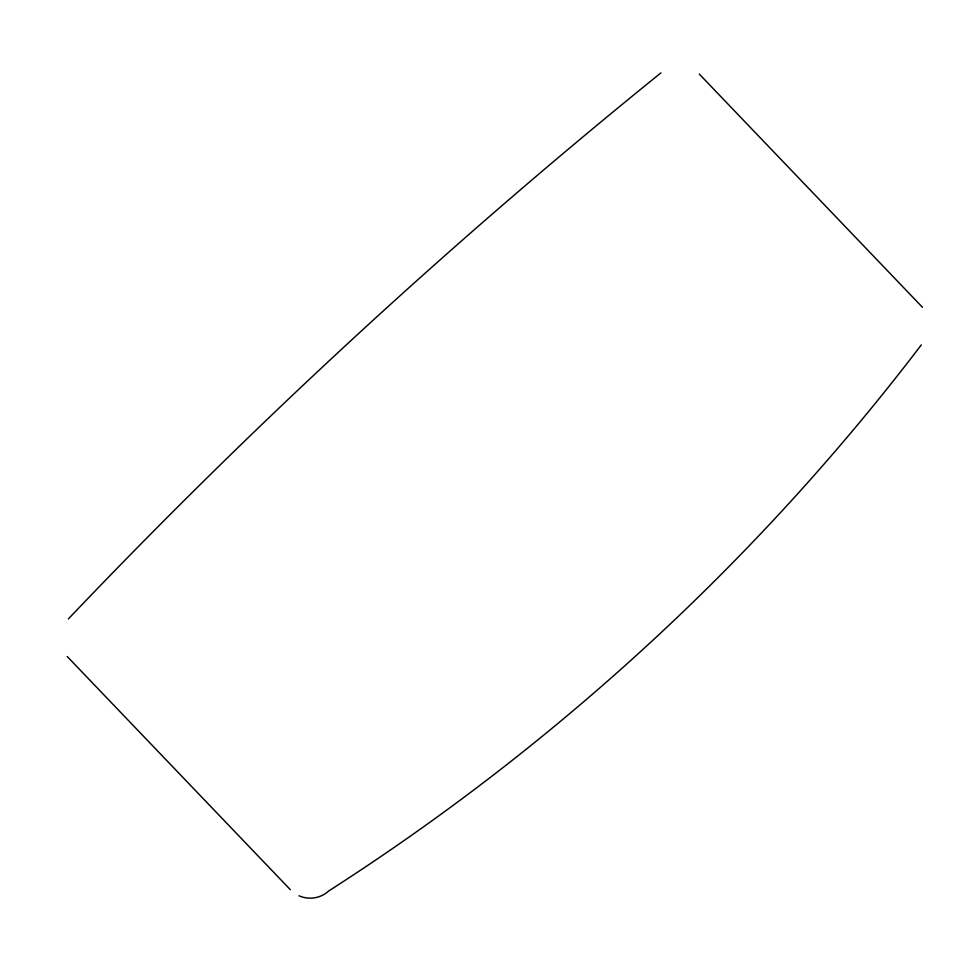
<?xml version="1.0" encoding="UTF-8"?>
<svg xmlns="http://www.w3.org/2000/svg" width="971" height="971" viewBox="0 0 971 971"><rect width="100%" height="100%" fill="white"/><g stroke="black" fill="none" stroke-linecap="round" stroke-linejoin="round"><path stroke-width="1.46" d="M68.383 618.903C253.698 424.193 451.806 241.694 660.948 72.861M699.302 74.087L922.45 307.285M67.23 656.53L290.378 889.727M921.297 344.923A2343.593 2299.753 3.9 0 1 328.732 890.965A27.127 26.618 3.9 0 1 298.995 895.784"/></g></svg>
